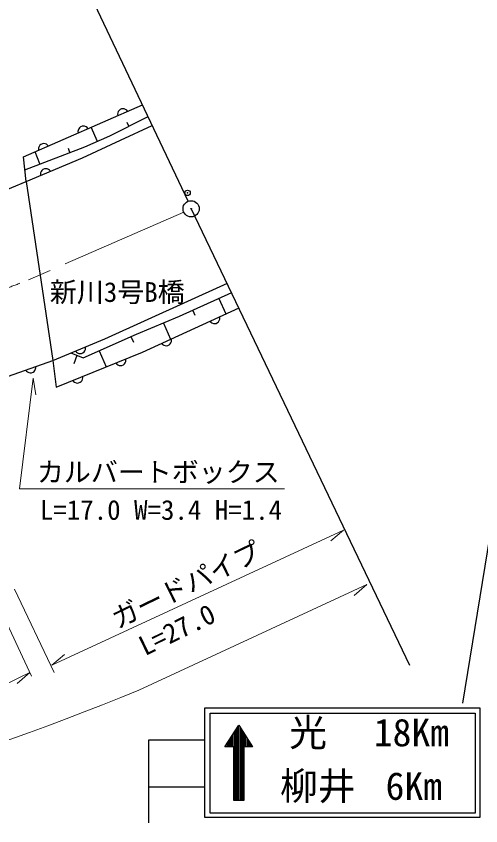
# Model space of a CAD drawing. Units: millimetres, scale not verified. Extents: x 40000 to 680000, y 20000 to 380000.
# Drawn here: x 250370 to 293422, y 242416 to 317495 of the extents above; entities that cross this region are included whole.
import ezdxf
from ezdxf.enums import TextEntityAlignment as Align

# ---------------------------------------------------------------- set-up
doc = ezdxf.new("R2010")
doc.units = ezdxf.units.MM
doc.header["$LTSCALE"] = 1000
doc.header["$PDMODE"] = 32
doc.header["$PDSIZE"] = 500
doc.linetypes.add('CHAIN', pattern=[18.5, 12, -1.5, 3.5, -1.5])
for name, color, linetype, lineweight in [('M-BGD', 7, 'Continuous', 25), ('M-BMK', 2, 'CHAIN', 13), ('M-BMK-OTRS', 5, 'Continuous', 25), ('M-BMK-SRVR', 3, 'Continuous', 25), ('M-STR-HTXT', 7, 'Continuous', 13), ('M-STR-STR1', 1, 'Continuous', 25), ('M-STR-STRC', 7, 'Continuous', 25)]:
    doc.layers.add(name, color=color, linetype=linetype, lineweight=lineweight)
doc.layers.add('M-OTRS', color=6, linetype='Continuous')
doc.styles.add('ＭＳ ゴシック', font='')
doc.styles.get('ＭＳ ゴシック').set_extended_font_data('MS Gothic')

msp = doc.modelspace()

# ---------------------------------------------------------------- linework, layer by layer
at = {"layer": 'M-BGD'}
for p, q in [((251061, 304446), (262067, 309290)), ((259829, 308655), (259778, 308523)), ((259897, 308750), (259829, 308655)), ((259991, 308835), (259897, 308750)), ((260137, 308900), (259991, 308835)), ((260263, 308911), (260137, 308900)), ((260379, 308897), (260263, 308911)), ((260510, 308846), (260379, 308897)), ((260606, 308778), (260510, 308846)), ((260691, 308684), (260606, 308778)), ((259044, 306402), (262589, 308190)), ((259778, 308523), (259764, 308408)), ((259764, 308408), (259775, 308282)), ((256228, 307136), (256161, 307040)), ((256322, 307221), (256228, 307136)), ((256468, 307285), (256322, 307221)), ((256594, 307297), (256468, 307285)), ((256710, 307282), (256594, 307297)), ((256842, 307231), (256710, 307282)), ((256937, 307164), (256842, 307231)), ((257022, 307070), (256937, 307164)), ((257890, 305889), (257309, 307196)), ((260038, 305985), (262982, 307362)), ((260817, 307296), (260638, 307650)), ((256110, 306909), (256095, 306793)), ((256095, 306793), (256107, 306667)), ((256161, 307040), (256110, 306909)), ((256736, 305376), (259044, 306402)), ((252653, 305606), (252559, 305521)), ((252800, 305670), (252653, 305606)), ((252926, 305682), (252800, 305670)), ((253041, 305668), (252926, 305682)), ((253173, 305616), (253041, 305668)), ((253268, 305549), (253173, 305616)), ((256511, 304350), (260038, 305985)), ((251184, 303260), (256736, 305376)), ((252572, 303789), (252140, 304921)), ((252441, 305294), (252426, 305178)), ((252426, 305178), (252438, 305052)), ((252492, 305426), (252441, 305294)), ((252559, 305521), (252492, 305426)), ((253353, 305455), (253268, 305549)), ((255348, 304847), (255202, 305229)), ((251295, 302180), (251061, 304446)), ((251278, 302173), (256511, 304350)), ((252994, 303341), (252846, 303280)), ((253120, 303351), (252994, 303341)), ((253235, 303334), (253120, 303351)), ((253366, 303280), (253235, 303334)), ((252627, 302972), (252610, 302857)), ((252610, 302857), (252619, 302731)), ((252681, 303103), (252627, 302972)), ((252750, 303197), (252681, 303103)), ((252846, 303280), (252750, 303197)), ((253460, 303210), (253366, 303280)), ((253543, 303115), (253460, 303210)), ((258583, 287564), (269940, 292725)), ((265512, 289662), (270350, 291865)), ((269141, 291314), (269789, 289890)), ((262068, 286337), (271021, 290457)), ((266722, 290213), (266918, 289783)), ((261513, 288000), (265512, 289662)), ((268329, 289218), (268415, 289126)), ((268415, 289126), (268511, 289060)), ((268511, 289060), (268644, 289011)), ((268886, 289012), (269031, 289079)), ((269031, 289079), (269123, 289165)), ((269123, 289165), (269189, 289262)), ((269189, 289262), (269238, 289394)), ((269251, 289510), (269237, 289636)), ((269238, 289394), (269251, 289510)), ((264021, 289022), (264661, 287530)), ((268644, 289011), (268760, 288998)), ((268760, 288998), (268886, 289012)), ((253775, 285581), (258583, 287564)), ((256564, 285822), (261513, 288000)), ((261038, 287742), (261238, 287276)), ((264774, 287450), (264760, 287576)), ((256795, 286697), (256787, 286823)), ((263852, 287158), (263938, 287065)), ((263938, 287065), (264035, 287000)), ((264035, 287000), (264167, 286951)), ((264167, 286951), (264283, 286938)), ((264283, 286938), (264409, 286952)), ((264409, 286952), (264554, 287019)), ((264554, 287019), (264647, 287105)), ((264647, 287105), (264712, 287201)), ((264712, 287201), (264761, 287334)), ((264761, 287334), (264774, 287450)), ((254070, 283090), (262068, 286337)), ((255430, 286263), (256564, 285822)), ((255862, 286442), (255945, 286346)), ((255945, 286346), (256039, 286276)), ((256039, 286276), (256169, 286222)), ((256169, 286222), (256284, 286205)), ((256284, 286205), (256411, 286214)), ((256411, 286214), (256559, 286275)), ((256559, 286275), (256654, 286357)), ((256654, 286357), (256724, 286451)), ((256724, 286451), (256778, 286581)), ((256778, 286581), (256795, 286697)), ((258056, 286462), (258697, 284968)), ((253775, 285581), (254070, 283090)), ((255997, 286043), (255696, 285269)), ((259605, 285337), (259687, 285241)), ((260396, 285248), (260467, 285341)), ((260467, 285341), (260522, 285472)), ((260522, 285472), (260540, 285587)), ((260540, 285587), (260531, 285713)), ((251245, 284684), (251323, 284585)), ((251323, 284585), (251413, 284510)), ((251932, 284482), (252032, 284560)), ((252032, 284560), (252106, 284650)), ((252106, 284650), (252167, 284778)), ((252167, 284778), (252190, 284892)), ((252190, 284892), (252187, 285018)), ((259687, 285241), (259780, 285171)), ((259780, 285171), (259911, 285116)), ((259911, 285116), (260026, 285098)), ((260026, 285098), (260152, 285106)), ((260152, 285106), (260300, 285166)), ((260300, 285166), (260396, 285248)), ((251413, 284510), (251540, 284450)), ((251540, 284450), (251654, 284426)), ((251654, 284426), (251781, 284429)), ((251781, 284429), (251932, 284482)), ((256468, 283718), (256523, 283848)), ((256523, 283848), (256541, 283964)), ((256541, 283964), (256533, 284090)), ((255606, 283714), (255688, 283618)), ((255688, 283618), (255781, 283547)), ((255781, 283547), (255912, 283492)), ((255912, 283492), (256027, 283474)), ((256027, 283474), (256153, 283482)), ((256153, 283482), (256301, 283543)), ((256301, 283543), (256398, 283625)), ((256398, 283625), (256468, 283718))]:
    msp.add_line(p, q, dxfattribs=at)
at = {"layer": 'M-BMK'}
msp.add_line((265891, 299336), (251518, 293032), dxfattribs=at)
msp.add_arc((175310, 492273), 213318, 262.63008, 290.93129, dxfattribs=at)
at = {"layer": 'M-BMK-OTRS'}
for p, q in [((266309, 300349), (251518, 331533)), ((266578, 299637), (286814, 257311))]:
    msp.add_line(p, q, dxfattribs=at)
at = {"layer": 'M-BMK-SRVR'}
for radius in [750, 30]:
    msp.add_circle((266578, 299637), radius, dxfattribs=at)
at = {"layer": 'M-OTRS'}
msp.add_point((266245, 301109), dxfattribs=at)
at = {"layer": 'M-STR-HTXT'}
for p, q in [((251944, 283913), (250679, 273655)), ((251944, 283913), (252177, 282373)), ((250679, 273655), (275227, 273655)), ((280705, 269845), (253656, 257304)), ((280705, 269845), (279520, 268834)), ((250214, 264353), (253902, 256648)), ((261733, 255007), (282874, 264789)), ((282874, 264789), (281689, 263778)), ((251789, 256285), (248369, 263613)), ((253656, 257304), (254841, 258316)), ((251628, 256632), (250449, 255613)), ((250674, 256183), (251628, 256632))]:
    msp.add_line(p, q, dxfattribs=at)
for centre, radius, start, end in [((231003, 293185), 41906, 282.86966, 297.996), ((176905, 458266), 220250, 262.57823, 292.65286)]:
    msp.add_arc(centre, radius, start, end, dxfattribs=at)
at = {"layer": 'M-STR-STR1'}
for p, q in [((247396, 300528), (251278, 302173)), ((251278, 302173), (253775, 285581)), ((249657, 284122), (253775, 285581))]:
    msp.add_line(p, q, dxfattribs=at)
at = {"layer": 'M-STR-STRC'}
for p, q in [((291770, 253789), (297421, 288747)), ((267836, 243179), (267836, 253342)), ((267836, 253342), (293335, 253342)), ((293335, 253342), (293335, 243179)), ((268346, 243579), (268346, 252868)), ((268346, 252868), (292898, 252868)), ((292898, 252868), (292898, 243579)), ((269709, 249733), (270991, 251744)), ((270948, 251677), (270948, 244750)), ((270991, 251744), (272274, 249733)), ((271078, 251608), (271078, 244750)), ((270428, 250861), (270428, 249733)), ((270558, 251065), (270558, 244750)), ((270688, 251269), (270688, 244750)), ((270818, 251473), (270818, 244750)), ((271208, 251404), (271208, 244750)), ((271338, 251200), (271338, 244750)), ((271468, 250996), (271468, 249733)), ((271598, 250792), (271598, 249733)), ((262663, 242705), (262663, 250391)), ((262663, 250391), (267836, 250391)), ((269908, 250046), (269908, 249733)), ((270038, 250250), (270038, 249733)), ((270168, 250454), (270168, 249733)), ((270298, 250657), (270298, 249733)), ((271728, 250588), (271728, 249733)), ((271858, 250384), (271858, 249733)), ((271988, 250180), (271988, 249733)), ((270525, 249733), (269709, 249733)), ((269778, 249842), (269778, 249733)), ((270525, 244750), (270525, 249733)), ((272274, 249733), (271458, 249733)), ((271458, 249733), (271458, 244750)), ((272118, 249977), (272118, 249733)), ((272248, 249773), (272248, 249733)), ((262663, 246020), (267836, 246020)), ((271458, 244750), (270525, 244750)), ((271458, 244750), (270525, 244750)), ((292898, 243579), (268346, 243579)), ((293335, 243179), (267836, 243179))]:
    msp.add_line(p, q, dxfattribs=at)

# ---------------------------------------------------------------- texts
at = {"layer": 'M-STR-HTXT', "style": 'ＭＳ ゴシック'}
for s, p in [('カルバートボックス', (252283, 273756)), ('L=17.0 W=3.4 H=1.4', (252562, 270243))]:
    msp.add_text(s, height=1833, dxfattribs=at).set_placement(p, align=Align.BOTTOM_LEFT)
for s, p in [('ガードパイプ', (260015, 260172)), ('L=27.0', (262545, 257642))]:
    msp.add_text(s, height=1833, rotation=26, dxfattribs=at).set_placement(p, align=Align.BOTTOM_LEFT)
at = {"layer": 'M-STR-STR1', "style": 'ＭＳ ゴシック'}
msp.add_text('新川3号B橋', height=1833, dxfattribs=at).set_placement((253486, 290448), align=Align.BOTTOM_LEFT)
at = {"layer": 'M-STR-STRC', "style": 'ＭＳ ゴシック'}
for s, p in [('光', (275674, 249017)), ('18Km', (283506, 249017)), ('柳井 ', (274809, 244054)), ('6Km', (284599, 244054))]:
    msp.add_text(s, height=2566, dxfattribs=at).set_placement(p, align=Align.BOTTOM_LEFT)

doc.saveas('drawing.dxf')
